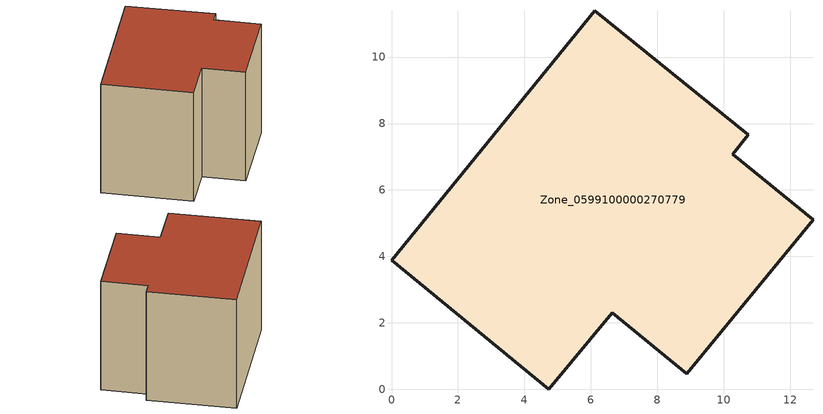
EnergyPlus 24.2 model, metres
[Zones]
Zone_0599100000270779
 floor ground (C_G): 0,3.88 6.12,11.39 10.75,7.66 10.28,7.08 12.69,5.1 8.89,0.47 6.65,2.31 4.74,0 z0
 wall outside (C_F): 10.28,7.08 10.75,7.66 6.12,11.39 0,3.88 4.74,0 6.65,2.31 8.89,0.47 12.69,5.1 10.28,7.08 z0:8.29
 roof outside (C_R): 8.89,0.47 12.69,5.1 10.28,7.08 10.75,7.66 6.12,11.39 0,3.88 4.74,0 6.65,2.31 z8.29
[BUILDING]
Pand.0599100000270779: North Axis=0; Terrain=City; Loads Convergence Tolerance Value=0.04; Temperature Convergence Tolerance Value=0.4; Solar Distribution=FullExterior; Maximum Number of Warmup Days=25; Minimum Number of Warmup Days=1
[Site:Location]
Rotterdam.The.Hague.AP_ZH_NLD Design_Conditions: Latitude=51.96; Longitude=4.45; Time Zone=1; Elevation=-4.5
[SITE:GROUNDTEMPERATURE:BUILDINGSURFACE]
18, 18, 18, 18, 18, 18, 18, 18, 18, 18, 18, 18
[MATERIAL] Thermal Absorptance=0.9; Solar Absorptance=0.7; Visible Absorptance=0.7
Name | Roughness | Thickness | Conductivity | Density | Specific Heat
G.TC.1946-1964 | MediumSmooth | 0.15 | 1 | 540 | 1210
F.TC.1946-1964 | Rough | 0.3 | 0.857143 | 1920 | 840
R.TC.1946-1964 | MediumRough | 0.2 | 0.235294 | 1500 | 1000
[CONSTRUCTION]
C_G: G.TC.1946-1964
C_F: F.TC.1946-1964
C_R: R.TC.1946-1964
[ZONE]
Zone_0599100000270779: Type=1; Multiplier=1; Ceiling Height=Autocalculate; Volume=Autocalculate; Floor Area=autocalculate; Part of Total Floor Area=Yes
[ZONEINFILTRATION:DESIGNFLOWRATE]
Infil_Zone_0599100000270779: Zone or ZoneList or Space or SpaceList=Zone_0599100000270779; Schedule=AlwaysOn; Design Flow Rate Calculation Method=Flow/Area; Flow Rate per Floor Area=0.003; Constant Term Coefficient=1; Temperature Term Coefficient=0; Velocity Term Coefficient=0; Velocity Squared Term Coefficient=0
[HVACTEMPLATE:ZONE:IDEALLOADSAIRSYSTEM]
Zone_0599100000270779: Maximum Heating Supply Air Temperature=50; Minimum Cooling Supply Air Temperature=13; Maximum Heating Supply Air Humidity Ratio=0.0156; Minimum Cooling Supply Air Humidity Ratio=0.0077; Heating Limit=NoLimit; Cooling Limit=NoLimit; Dehumidification Control Type=ConstantSensibleHeatRatio; Cooling Sensible Heat Ratio=0.7; Dehumidification Setpoint=60; Humidification Control Type=None; Humidification Setpoint=30; Outdoor Air Method=None; Outdoor Air Flow Rate per Person=0.00944; Outdoor Air Flow Rate per Zone Floor Area=0; Outdoor Air Flow Rate per Zone=0; Demand Controlled Ventilation Type=None; Outdoor Air Economizer Type=NoEconomizer; Heat Recovery Type=None; Sensible Heat Recovery Effectiveness=0.7; Latent Heat Recovery Effectiveness=0.65
[ZONECONTROL:THERMOSTAT]
ThermostatControl_Zone_0599100000270779: Zone or ZoneList=Zone_0599100000270779; Control Type Schedule=DualSetpointControlType; Control 1=Thermostat_Zone_0599100000270779; Temperature Difference Between Cutout And Setpoint=0
[THERMOSTATSETPOINT:DUALSETPOINT]
Thermostat_Zone_0599100000270779: Heating Setpoint Temperature Schedule=HeatingSetpoint_Zone_0599100000270779; Cooling Setpoint Temperature Schedule=CoolingSetpoint_Zone_0599100000270779
[SCHEDULE:COMPACT]
HeatingSetpoint_Zone_0599100000270779: Through: 12/31, For: AllDays, Until: 24:00, 21
CoolingSetpoint_Zone_0599100000270779: Through: 12/31, For: AllDays, Until: 24:00, 24
DualSetpointControlType: Through: 12/31, For: AllDays, Until: 24:00, 4
AlwaysOn: Through: 12/31, For: AllDays, Until: 24:00, 1
